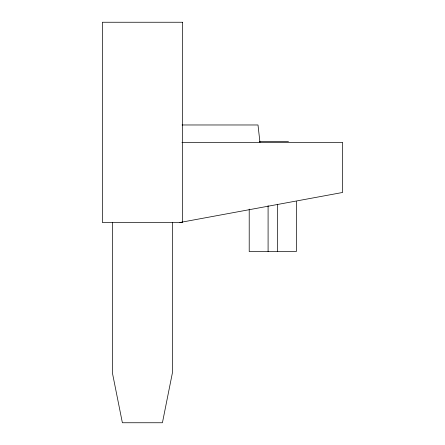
<?xml version="1.0" encoding="UTF-8"?>
<svg xmlns="http://www.w3.org/2000/svg" width="445" height="445" viewBox="0 0 445 445"><rect width="100%" height="100%" fill="white"/><g stroke="black" fill="none" stroke-linecap="round" stroke-linejoin="round"><path stroke-width="0.67" d="M179.863 222.5L342.65 192.463L342.65 142.4L181.933 142.4M182.044 124.973L258 124.973L259.963 142.4M259.457 141.399L288.488 141.399M296.348 201.474L296.348 251.536L249.211 251.536L249.211 209.122M277.463 204.255L277.463 251.536M268.09 205.646L268.09 251.536M172.438 222.5L172.438 372.688L162.425 422.75L122.375 422.75L112.363 372.688L112.363 222.5M182.45 22.25L102.35 22.25L102.35 222.5L182.45 222.5L182.45 22.25"/></g></svg>
